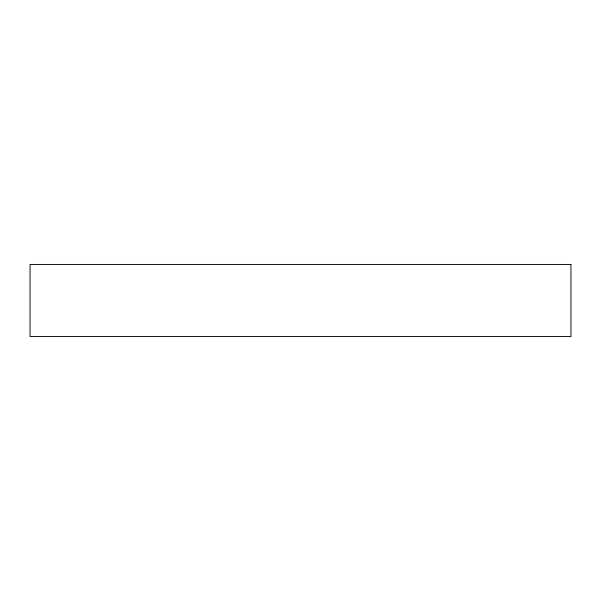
<?xml version="1.0" encoding="UTF-8"?>
<svg xmlns="http://www.w3.org/2000/svg" width="601" height="601" viewBox="0 0 601 601"><rect width="100%" height="100%" fill="white"/><g stroke="black" fill="none" stroke-linecap="round" stroke-linejoin="round"><path stroke-width="0.9" d="M570.95 264.44L30.05 264.44L30.05 336.56L570.95 336.56L570.95 264.44"/></g></svg>
